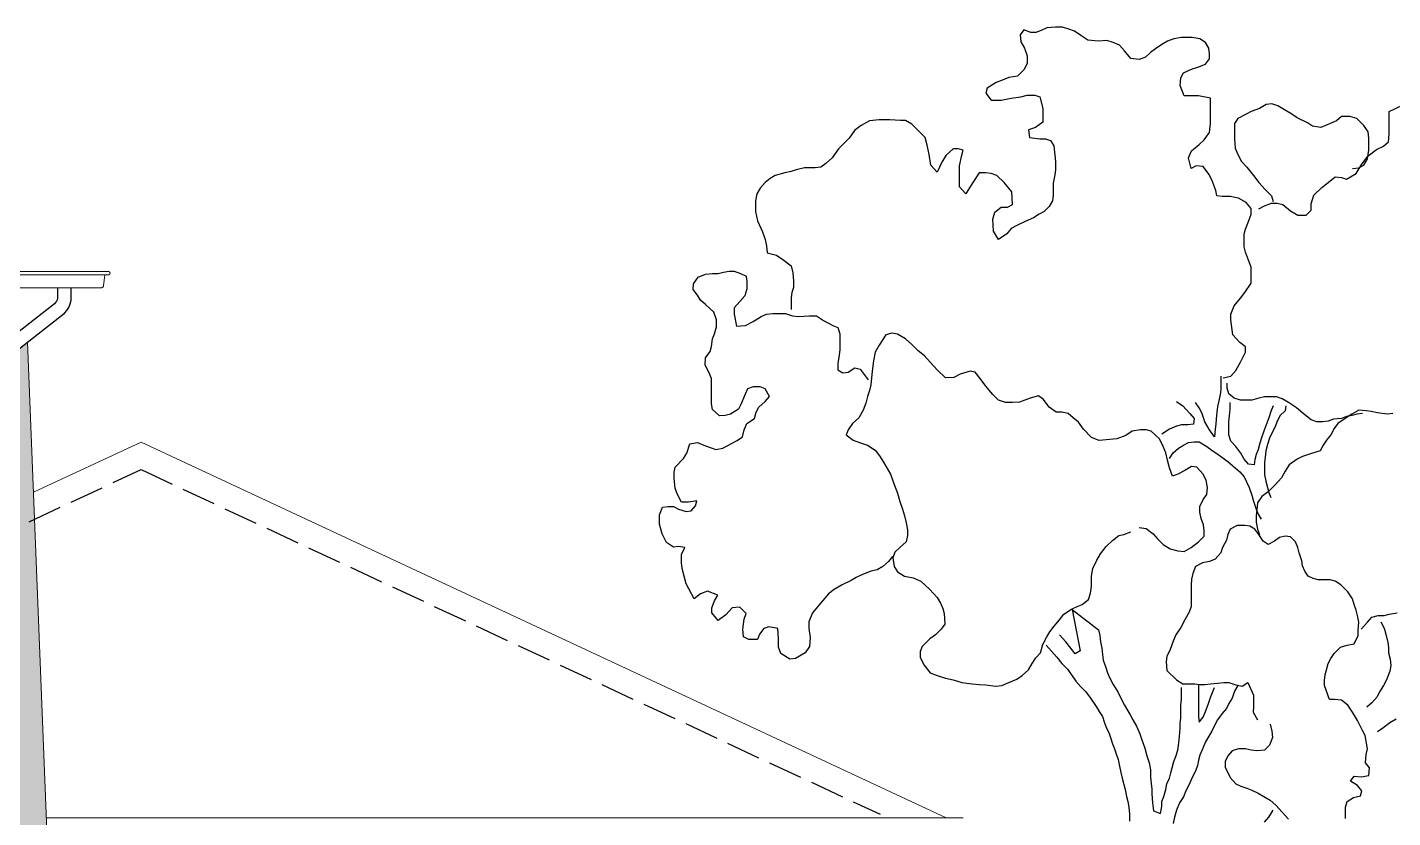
# Model space of a CAD drawing. Header units: millimetres. Extents: x 0 to 1200, y 0 to 841.
# Drawn here: x 191.1 to 270.9, y 699.7 to 745.9 of the extents above; entities that cross this region are included whole.
import ezdxf

# ---------------------------------------------------------------- set-up
doc = ezdxf.new("R2010")
doc.units = ezdxf.units.MM
doc.linetypes.add('PUNKT2_S9', pattern=[1, 0, -1])
doc.linetypes.add('VERDECKT2_S2', pattern=[2.7, 2, -0.7])
doc.layers.add('Standard', color=7, linetype='Continuous', lineweight=25)

msp = doc.modelspace()

# ---------------------------------------------------------------- hatches: boundary and pattern name
at = {"layer": 'Standard', "linetype": 'PUNKT2_S9', "lineweight": 25}
msp.add_hatch(color=251, dxfattribs=at).paths.add_polyline_path([(186.888, 722.473), (186.888, 672.723), (187.254, 672.737), (191.332, 672.303), (193.309, 672.303), (192.159, 701.78), (191.142, 727.474), (187.075, 724.302), (187.003, 724.219), (186.896, 723.961), (186.888, 722.573), (186.992, 722.573), (186.992, 722.473)])

# ---------------------------------------------------------------- linework, layer by layer
at = {"layer": 'Standard', "color": 7, "linetype": 'Continuous', "lineweight": -3}
for p, q in [((249.335, 745.702), (249.112, 745.407)), ((249.741, 745.556), (249.335, 745.702)), ((250.331, 745.666), (250.037, 745.556)), ((250.664, 745.812), (250.331, 745.666)), ((251.182, 745.851), (250.664, 745.812)), ((251.589, 745.851), (251.182, 745.851)), ((251.958, 745.738), (251.589, 745.851)), ((252.291, 745.628), (251.958, 745.738)), ((252.66, 745.369), (252.291, 745.628)), ((249.112, 745.407), (249.149, 745)), ((249.149, 745), (249.372, 744.631)), ((250.037, 745.556), (249.741, 745.556)), ((253.067, 745.11), (252.66, 745.369)), ((253.695, 745.036), (253.067, 745.11)), ((254.176, 745.074), (253.695, 745.036)), ((254.546, 744.964), (254.176, 745.074)), ((254.915, 744.816), (254.546, 744.964)), ((255.211, 744.483), (254.915, 744.816)), ((257.391, 744.852), (257.021, 744.593)), ((257.723, 745.036), (257.391, 744.852)), ((258.093, 745.185), (257.723, 745.036)), ((258.536, 745.259), (258.093, 745.185)), ((259.165, 745.259), (258.536, 745.259)), ((259.608, 745.185), (259.165, 745.259)), ((259.941, 744.964), (259.608, 745.185)), ((260.126, 744.631), (259.941, 744.964)), ((249.372, 744.631), (249.519, 744.188)), ((249.519, 744.188), (249.519, 743.742)), ((255.58, 744.039), (255.211, 744.483)), ((256.061, 743.965), (255.58, 744.039)), ((256.43, 744.114), (256.061, 743.965)), ((256.726, 744.372), (256.43, 744.114)), ((257.021, 744.593), (256.726, 744.372)), ((260.163, 744.298), (260.126, 744.631)), ((260.163, 744.003), (260.163, 744.298)), ((249.335, 743.373), (248.965, 743.004)), ((249.519, 743.742), (249.335, 743.373)), ((258.647, 743.189), (259.128, 743.412)), ((259.128, 743.412), (259.498, 743.522)), ((259.498, 743.522), (259.941, 743.706)), ((259.941, 743.706), (260.163, 744.003)), ((247.708, 742.635), (247.19, 742.302)), ((248.114, 742.782), (247.708, 742.635)), ((248.447, 742.93), (248.114, 742.782)), ((248.965, 743.004), (248.447, 742.93)), ((258.462, 742.451), (258.499, 742.892)), ((258.685, 741.859), (258.462, 742.451)), ((258.499, 742.892), (258.647, 743.189)), ((247.19, 742.302), (247.117, 742.005)), ((247.117, 742.005), (247.412, 741.6)), ((248.004, 741.6), (248.596, 741.711)), ((248.596, 741.711), (249.149, 741.785)), ((249.149, 741.785), (249.519, 741.895)), ((249.519, 741.895), (249.962, 741.895)), ((249.962, 741.895), (250.258, 741.785)), ((250.258, 741.785), (250.443, 741.119)), ((259.128, 741.859), (258.685, 741.859)), ((259.534, 741.859), (259.128, 741.859)), ((260.237, 741.711), (259.534, 741.859)), ((260.237, 741.342), (260.237, 741.711)), ((247.412, 741.6), (248.004, 741.6)), ((250.443, 741.119), (250.443, 740.601)), ((260.237, 740.898), (260.237, 741.342)), ((260.237, 740.232), (260.237, 740.898)), ((262.602, 740.934), (262.306, 740.786)), ((263.082, 741.119), (262.602, 740.934)), ((263.489, 741.342), (263.082, 741.119)), ((263.821, 741.378), (263.489, 741.342)), ((264.154, 741.267), (263.821, 741.378)), ((264.449, 741.083), (264.154, 741.267)), ((264.931, 740.824), (264.449, 741.083)), ((270.659, 740.934), (271.434, 741.303)), ((270.659, 740.527), (270.659, 740.934)), ((239.836, 740.122), (239.429, 739.825)), ((240.317, 740.381), (239.836, 740.122)), ((240.871, 740.455), (240.317, 740.381)), ((241.499, 740.455), (240.871, 740.455)), ((242.127, 740.417), (241.499, 740.455)), ((242.423, 740.417), (242.127, 740.417)), ((242.793, 740.196), (242.423, 740.417)), ((243.569, 739.42), (242.793, 740.196)), ((250.443, 740.307), (250, 740.01)), ((250.443, 740.601), (250.443, 740.307)), ((260.163, 739.715), (260.237, 740.232)), ((261.826, 740.527), (261.641, 740.232)), ((261.641, 740.232), (261.641, 739.863)), ((262.306, 740.786), (261.826, 740.527)), ((265.3, 740.565), (264.931, 740.824)), ((265.891, 740.271), (265.3, 740.565)), ((266.187, 740.084), (265.891, 740.271)), ((266.666, 740.01), (266.187, 740.084)), ((267.037, 740.158), (266.666, 740.01)), ((267.591, 740.381), (267.037, 740.158)), ((267.887, 740.64), (267.591, 740.381)), ((268.367, 740.64), (267.887, 740.64)), ((268.774, 740.527), (268.367, 740.64)), ((269.18, 740.122), (268.774, 740.527)), ((269.44, 739.753), (269.18, 740.122)), ((270.659, 740.196), (270.659, 740.527)), ((270.659, 739.605), (270.659, 740.196)), ((239.133, 739.382), (238.801, 739.049)), ((239.429, 739.825), (239.133, 739.382)), ((243.679, 738.977), (243.569, 739.42)), ((250, 740.01), (249.592, 739.863)), ((249.592, 739.863), (249.667, 739.42)), ((249.667, 739.42), (250.258, 739.346)), ((250.258, 739.346), (250.59, 739.346)), ((250.59, 739.346), (250.886, 739.233)), ((250.886, 739.233), (251.071, 738.939)), ((259.571, 739.013), (259.867, 739.272)), ((259.867, 739.272), (260.163, 739.715)), ((261.641, 739.863), (261.641, 739.346)), ((261.641, 739.346), (261.678, 738.792)), ((269.476, 739.382), (269.44, 739.753)), ((269.476, 739.087), (269.476, 739.382)), ((270.622, 739.161), (270.659, 739.605)), ((238.505, 738.754), (238.136, 738.237)), ((238.801, 739.049), (238.505, 738.754)), ((243.791, 738.421), (243.679, 738.977)), ((245.195, 738.754), (244.789, 738.385)), ((245.491, 738.754), (245.195, 738.754)), ((245.786, 738.68), (245.491, 738.754)), ((245.712, 738.385), (245.786, 738.68)), ((251.071, 738.939), (251.182, 738.016)), ((258.943, 738.237), (259.128, 738.644)), ((259.128, 738.644), (259.571, 739.013)), ((261.678, 738.792), (261.826, 738.421)), ((269.402, 738.162), (269.476, 738.68)), ((269.44, 738.347), (269.919, 738.718)), ((269.476, 738.68), (269.476, 739.087)), ((269.919, 738.718), (270.326, 738.903)), ((270.326, 738.903), (270.622, 739.161)), ((236.51, 737.645), (236.029, 737.535)), ((236.843, 737.645), (236.51, 737.645)), ((237.139, 737.645), (236.843, 737.645)), ((237.472, 737.683), (237.139, 737.645)), ((237.766, 737.904), (237.472, 737.683)), ((238.136, 738.237), (237.766, 737.904)), ((243.901, 737.793), (243.791, 738.421)), ((244.271, 737.386), (243.901, 737.793)), ((244.418, 737.719), (244.271, 737.386)), ((244.567, 738.016), (244.418, 737.719)), ((244.789, 738.385), (244.567, 738.016)), ((245.565, 737.755), (245.712, 738.385)), ((245.565, 736.979), (245.565, 737.755)), ((251.182, 738.016), (251.182, 737.535)), ((259.091, 737.609), (258.943, 738.237)), ((259.387, 737.755), (259.091, 737.609)), ((259.794, 737.719), (259.387, 737.755)), ((260.126, 737.276), (259.794, 737.719)), ((261.826, 738.421), (262.047, 738.016)), ((262.047, 738.016), (262.343, 737.683)), ((262.343, 737.683), (262.75, 737.202)), ((268.515, 737.609), (268.884, 737.645)), ((268.736, 737.314), (269.069, 737.868)), ((268.884, 737.645), (269.18, 737.793)), ((269.069, 737.868), (269.44, 738.347)), ((269.18, 737.793), (269.402, 738.162)), ((234.514, 737.017), (234.218, 736.794)), ((234.81, 737.202), (234.514, 737.017)), ((235.364, 737.35), (234.81, 737.202)), ((235.733, 737.424), (235.364, 737.35)), ((236.029, 737.535), (235.733, 737.424)), ((245.565, 736.538), (245.565, 736.979)), ((246.71, 737.35), (246.341, 736.794)), ((247.08, 737.35), (246.71, 737.35)), ((247.412, 737.314), (247.08, 737.35)), ((247.745, 737.202), (247.412, 737.314)), ((248.188, 736.794), (247.745, 737.202)), ((251.145, 737.24), (251.033, 736.758)), ((251.182, 737.535), (251.145, 737.24)), ((260.31, 736.943), (260.126, 737.276)), ((260.533, 736.315), (260.31, 736.943)), ((262.75, 737.202), (263.045, 736.794)), ((267.111, 736.794), (267.517, 737.127)), ((267.517, 737.127), (267.887, 737.091)), ((267.887, 737.091), (268.182, 736.979)), ((268.182, 736.979), (268.736, 737.314)), ((233.739, 736.131), (233.665, 735.723)), ((233.922, 736.464), (233.739, 736.131)), ((234.218, 736.794), (233.922, 736.464)), ((245.934, 736.131), (245.565, 736.538)), ((246.118, 736.425), (245.934, 736.131)), ((246.341, 736.794), (246.118, 736.425)), ((248.633, 736.241), (248.188, 736.794)), ((248.669, 735.501), (248.633, 736.241)), ((251.033, 736.056), (250.997, 735.723)), ((251.033, 736.758), (251.033, 736.351)), ((251.033, 736.351), (251.033, 736.056)), ((260.606, 736.02), (260.533, 736.315)), ((263.045, 736.794), (263.415, 736.389)), ((263.415, 736.389), (263.784, 736.02)), ((266.113, 735.539), (266.26, 736.056)), ((266.26, 736.056), (266.741, 736.5)), ((266.741, 736.5), (267.111, 736.794)), ((233.665, 735.723), (233.665, 735.096)), ((247.634, 735.06), (248.004, 735.354)), ((248.004, 735.354), (248.373, 735.354)), ((248.373, 735.354), (248.669, 735.501)), ((250.813, 735.39), (250.517, 735.096)), ((250.997, 735.723), (250.813, 735.39)), ((260.939, 735.982), (260.606, 736.02)), ((261.382, 735.982), (260.939, 735.982)), ((261.863, 735.872), (261.382, 735.982)), ((262.306, 735.613), (261.863, 735.872)), ((262.602, 735.28), (262.306, 735.613)), ((262.602, 734.947), (262.602, 735.28)), ((263.045, 735.244), (263.378, 735.429)), ((263.378, 735.429), (263.784, 735.575)), ((263.784, 736.02), (263.896, 735.687)), ((263.784, 735.575), (264.117, 735.575)), ((264.117, 735.575), (264.449, 735.501)), ((264.449, 735.501), (264.893, 735.134)), ((266.113, 735.17), (266.113, 735.539)), ((233.665, 735.096), (233.775, 734.542)), ((233.775, 734.542), (234.071, 733.912)), ((247.523, 734.652), (247.634, 735.06)), ((247.561, 733.95), (247.523, 734.652)), ((249.408, 734.504), (248.927, 734.283)), ((249.888, 734.724), (249.408, 734.504)), ((250.221, 734.947), (249.888, 734.724)), ((250.517, 735.096), (250.221, 734.947)), ((262.269, 734.061), (262.454, 734.504)), ((262.454, 734.504), (262.602, 734.947)), ((264.893, 735.134), (265.337, 734.873)), ((265.337, 734.873), (265.817, 734.873)), ((265.817, 734.873), (266.113, 735.17)), ((234.071, 733.912), (234.218, 733.469)), ((247.856, 733.469), (247.561, 733.95)), ((248.337, 733.802), (247.856, 733.469)), ((248.596, 734.097), (248.337, 733.802)), ((248.927, 734.283), (248.596, 734.097)), ((262.195, 733.766), (262.269, 734.061)), ((262.195, 733.469), (262.195, 733.766)), ((234.218, 733.469), (234.292, 733.1)), ((234.292, 733.1), (234.329, 732.693)), ((262.195, 733.026), (262.195, 733.469)), ((262.269, 732.731), (262.195, 733.026)), ((234.329, 732.693), (234.884, 732.544)), ((234.884, 732.544), (235.253, 732.288)), ((235.253, 732.288), (235.733, 731.916)), ((262.454, 732.249), (262.269, 732.731)), ((262.602, 731.842), (262.454, 732.249)), ((230.301, 731.253), (230.745, 731.437)), ((230.745, 731.437), (231.151, 731.473)), ((231.151, 731.473), (231.484, 731.473)), ((231.484, 731.473), (231.779, 731.547)), ((231.779, 731.547), (232.112, 731.622)), ((232.112, 731.622), (232.408, 731.622)), ((232.408, 731.622), (232.777, 731.473)), ((232.777, 731.473), (233.11, 731.327)), ((233.11, 731.327), (233.147, 730.992)), ((235.733, 731.916), (235.845, 731.511)), ((235.845, 731.511), (235.882, 731.03)), ((262.602, 731.363), (262.602, 731.842)), ((262.602, 730.92), (262.602, 731.363)), ((192.896, 730.643), (192.896, 730.149)), ((193.696, 730.117), (193.696, 730.643)), ((230.006, 730.551), (230.043, 730.881)), ((230.264, 730.218), (230.006, 730.551)), ((230.043, 730.881), (230.301, 731.253)), ((233.147, 730.587), (233.036, 730.179)), ((233.147, 730.992), (233.147, 730.587)), ((235.882, 730.661), (235.771, 730.364)), ((235.882, 731.03), (235.882, 730.661)), ((262.232, 730.364), (262.602, 730.92)), ((192.71, 729.697), (186.487, 724.846)), ((192.781, 729.781), (192.71, 729.697)), ((192.83, 729.861), (192.781, 729.781)), ((192.866, 729.948), (192.83, 729.861)), ((192.888, 730.039), (192.866, 729.948)), ((192.896, 730.149), (192.888, 730.039)), ((193.545, 729.497), (193.629, 729.7)), ((193.629, 729.7), (193.68, 729.914)), ((193.68, 729.914), (193.696, 730.117)), ((230.449, 729.923), (230.264, 730.218)), ((230.745, 729.662), (230.449, 729.923)), ((231.226, 729.219), (230.745, 729.662)), ((232.74, 729.849), (232.408, 729.477)), ((233.036, 730.179), (232.74, 729.849)), ((235.771, 730.364), (235.733, 730.069)), ((235.733, 730.069), (235.733, 729.7)), ((235.733, 729.7), (235.733, 729.367)), ((261.604, 729.588), (261.974, 730.033)), ((261.974, 730.033), (262.232, 730.364)), ((187.075, 724.302), (193.298, 729.154)), ((193.298, 729.154), (193.43, 729.309)), ((193.43, 729.309), (193.545, 729.497)), ((231.373, 728.775), (231.226, 729.219)), ((232.408, 729.477), (232.408, 729.108)), ((232.408, 729.108), (232.555, 728.406)), ((233.516, 728.665), (233.996, 728.96)), ((233.996, 728.96), (234.292, 729.108)), ((234.292, 729.108), (234.661, 729.147)), ((234.661, 729.147), (235.106, 729.147)), ((235.106, 729.147), (235.402, 729.147)), ((235.402, 729.147), (235.808, 728.998)), ((235.808, 728.998), (236.141, 728.96)), ((236.141, 728.96), (236.806, 728.998)), ((236.806, 728.998), (237.212, 728.998)), ((237.212, 728.998), (237.619, 728.739)), ((261.419, 729.108), (261.604, 729.588)), ((261.419, 728.775), (261.419, 729.108)), ((231.262, 727.963), (231.373, 728.37)), ((231.373, 728.37), (231.373, 728.775)), ((232.555, 728.406), (233.073, 728.445)), ((233.073, 728.445), (233.516, 728.665)), ((237.619, 728.739), (238.174, 728.445)), ((238.174, 728.445), (238.468, 728.332)), ((238.468, 728.332), (238.58, 727.963)), ((261.53, 727.889), (261.419, 728.775)), ((231.077, 727.223), (231.151, 727.668)), ((231.151, 727.668), (231.262, 727.963)), ((238.58, 727.963), (238.58, 727.407)), ((238.58, 727.407), (238.58, 727.038)), ((240.871, 727.297), (240.649, 726.892)), ((241.277, 727.889), (240.871, 727.297)), ((241.61, 727.999), (241.277, 727.889)), ((241.943, 727.925), (241.61, 727.999)), ((242.423, 727.668), (241.943, 727.925)), ((242.793, 727.333), (242.423, 727.668)), ((243.162, 726.966), (242.793, 727.333)), ((261.937, 727.446), (261.53, 727.889)), ((262.269, 727.187), (261.937, 727.446)), ((230.708, 726.116), (230.745, 726.557)), ((230.745, 726.557), (231.003, 726.928)), ((231.003, 726.928), (231.077, 727.223)), ((238.543, 726.705), (238.468, 726.226)), ((238.58, 727.038), (238.543, 726.705)), ((240.649, 726.892), (240.538, 726.375)), ((243.532, 726.669), (243.162, 726.966)), ((243.865, 726.3), (243.532, 726.669)), ((262.011, 726.336), (262.269, 726.892)), ((262.269, 726.892), (262.269, 727.187)), ((230.93, 725.709), (230.708, 726.116)), ((231.077, 725.34), (230.93, 725.709)), ((238.468, 726.226), (238.468, 725.855)), ((238.468, 725.855), (238.764, 725.67)), ((238.764, 725.67), (239.06, 725.709)), ((239.06, 725.709), (239.466, 725.967)), ((239.466, 725.967), (239.762, 725.893)), ((239.762, 725.893), (240.242, 725.265)), ((240.464, 725.745), (240.428, 725.376)), ((240.501, 726.078), (240.464, 725.745)), ((240.538, 726.375), (240.501, 726.078)), ((244.271, 725.855), (243.865, 726.3)), ((244.751, 725.376), (244.271, 725.855)), ((246.193, 725.781), (245.602, 725.598)), ((246.488, 725.709), (246.193, 725.781)), ((246.784, 725.34), (246.488, 725.709)), ((261.419, 725.486), (261.715, 725.819)), ((261.715, 725.819), (262.011, 726.336)), ((231.077, 725.043), (231.077, 725.34)), ((231.077, 724.638), (231.077, 725.043)), ((240.391, 724.968), (240.317, 724.638)), ((240.428, 725.376), (240.391, 724.968)), ((245.232, 725.414), (244.751, 725.376)), ((245.602, 725.598), (245.232, 725.414)), ((247.117, 724.894), (246.784, 725.34)), ((247.523, 724.415), (247.117, 724.894)), ((260.828, 725.486), (260.828, 725.153)), ((260.828, 725.153), (260.828, 724.712)), ((260.976, 725.376), (261.419, 725.486)), ((261.198, 724.784), (261.198, 725.079)), ((231.077, 724.266), (231.077, 724.638)), ((231.077, 723.861), (231.077, 724.266)), ((233, 724.302), (232.814, 723.861)), ((233.183, 724.748), (233, 724.302)), ((233.516, 724.858), (233.183, 724.748)), ((233.922, 724.858), (233.516, 724.858)), ((234.218, 724.748), (233.922, 724.858)), ((234.478, 724.302), (234.218, 724.748)), ((234.218, 724.008), (234.478, 724.302)), ((240.205, 724.302), (240.095, 723.897)), ((240.317, 724.638), (240.205, 724.302)), ((247.856, 724.082), (247.523, 724.415)), ((248.263, 723.936), (247.856, 724.082)), ((249.704, 724.192), (249.076, 723.972)), ((250.184, 724.341), (249.704, 724.192)), ((250.48, 724.12), (250.184, 724.341)), ((250.813, 723.675), (250.48, 724.12)), ((260.791, 724.415), (260.716, 724.046)), ((260.828, 724.712), (260.791, 724.415)), ((261.308, 724.451), (261.198, 724.784)), ((261.604, 724.192), (261.308, 724.451)), ((261.974, 724.082), (261.604, 724.192)), ((262.343, 724.082), (261.974, 724.082)), ((262.639, 724.082), (262.343, 724.082)), ((263.045, 724.192), (262.639, 724.082)), ((263.378, 724.266), (263.045, 724.192)), ((263.747, 724.266), (263.378, 724.266)), ((264.08, 724.266), (263.747, 724.266)), ((264.412, 724.156), (264.08, 724.266)), ((264.782, 723.936), (264.412, 724.156)), ((231.151, 723.528), (231.077, 723.861)), ((231.557, 723.159), (231.151, 723.528)), ((232.667, 723.564), (232.186, 723.27)), ((232.814, 723.861), (232.667, 723.564)), ((233.59, 723.011), (233.702, 723.38)), ((233.702, 723.38), (233.849, 723.675)), ((233.849, 723.675), (234.218, 724.008)), ((239.947, 723.49), (239.689, 723.047)), ((240.095, 723.897), (239.947, 723.49)), ((248.669, 723.936), (248.263, 723.936)), ((249.076, 723.972), (248.669, 723.936)), ((251.219, 723.38), (250.813, 723.675)), ((251.552, 723.38), (251.219, 723.38)), ((251.921, 723.306), (251.552, 723.38)), ((252.217, 723.047), (251.921, 723.306)), ((258.241, 724.008), (258.61, 723.749)), ((258.61, 723.749), (259.018, 723.306)), ((259.018, 723.306), (259.275, 723.011)), ((259.571, 723.639), (259.349, 723.936)), ((259.72, 723.344), (259.571, 723.639)), ((259.904, 722.824), (259.72, 723.344)), ((260.606, 723.38), (260.569, 722.973)), ((260.643, 723.713), (260.606, 723.38)), ((260.716, 724.046), (260.643, 723.713)), ((261.345, 723.159), (261.382, 723.564)), ((261.382, 723.564), (261.382, 723.936)), ((263.747, 723.416), (263.637, 723.047)), ((263.896, 723.749), (263.747, 723.416)), ((264.598, 723.454), (264.302, 723.195)), ((264.635, 723.749), (264.598, 723.454)), ((265.262, 723.639), (264.782, 723.936)), ((265.744, 723.234), (265.262, 723.639)), ((268.884, 723.49), (268.478, 723.27)), ((269.107, 723.306), (268.774, 723.27)), ((269.328, 723.454), (268.884, 723.49)), ((269.623, 723.416), (269.328, 723.454)), ((269.993, 723.344), (269.623, 723.416)), ((270.548, 723.27), (269.993, 723.344)), ((270.881, 723.306), (270.548, 723.27)), ((231.89, 723.195), (231.557, 723.159)), ((232.186, 723.27), (231.89, 723.195)), ((233, 722.345), (233.147, 722.714)), ((233.147, 722.714), (233.59, 723.011)), ((239.319, 722.714), (239.06, 722.345)), ((239.689, 723.047), (239.319, 722.714)), ((252.512, 722.788), (252.217, 723.047)), ((252.808, 722.383), (252.512, 722.788)), ((258.241, 722.568), (257.834, 722.383)), ((258.536, 722.642), (258.241, 722.568)), ((258.906, 722.642), (258.536, 722.642)), ((259.238, 722.678), (258.906, 722.642)), ((259.275, 723.011), (259.238, 722.678)), ((260.163, 722.345), (259.904, 722.824)), ((260.533, 722.678), (260.496, 722.383)), ((260.569, 722.973), (260.533, 722.678)), ((261.308, 722.824), (261.345, 723.159)), ((261.308, 722.419), (261.308, 722.824)), ((263.489, 722.642), (263.341, 722.271)), ((263.637, 723.047), (263.489, 722.642)), ((264.006, 722.529), (263.858, 722.235)), ((264.117, 722.862), (264.006, 722.529)), ((264.302, 723.195), (264.117, 722.862)), ((266.113, 722.937), (265.744, 723.234)), ((266.446, 722.824), (266.113, 722.937)), ((266.778, 722.824), (266.446, 722.824)), ((267.111, 722.862), (266.778, 722.824)), ((267.406, 722.973), (267.111, 722.862)), ((267.887, 723.011), (267.406, 722.973)), ((267.665, 722.714), (267.443, 722.419)), ((268.034, 722.973), (267.665, 722.714)), ((268.182, 723.121), (267.887, 723.011)), ((268.478, 723.27), (268.034, 722.973)), ((268.478, 723.195), (268.182, 723.121)), ((268.774, 723.27), (268.478, 723.195)), ((232.297, 721.569), (232.592, 721.717)), ((232.592, 721.717), (232.888, 721.938)), ((232.888, 721.938), (233, 722.345)), ((239.06, 722.345), (238.95, 722.05)), ((238.95, 722.05), (239.356, 721.755)), ((239.356, 721.755), (239.725, 721.607)), ((253.288, 721.902), (252.808, 722.383)), ((253.732, 721.717), (253.288, 721.902)), ((254.766, 721.827), (253.732, 721.717)), ((255.285, 722.012), (254.766, 721.827)), ((255.654, 722.271), (255.285, 722.012)), ((256.134, 722.345), (255.654, 722.271)), ((256.467, 722.345), (256.134, 722.345)), ((256.763, 722.271), (256.467, 722.345)), ((257.243, 721.827), (256.763, 722.271)), ((257.465, 721.384), (257.243, 721.827)), ((257.834, 722.383), (257.391, 722.086)), ((260.459, 721.938), (260.163, 722.345)), ((260.496, 722.383), (260.459, 721.938)), ((261.308, 722.05), (261.308, 722.419)), ((261.419, 721.681), (261.308, 722.05)), ((263.23, 721.938), (263.119, 721.569)), ((263.341, 722.271), (263.23, 721.938)), ((263.673, 721.866), (263.563, 721.494)), ((263.858, 722.235), (263.673, 721.866)), ((266.999, 721.755), (266.815, 721.458)), ((267.258, 722.05), (266.999, 721.755)), ((267.443, 722.419), (267.258, 722.05)), ((229.451, 720.682), (229.636, 720.979)), ((229.636, 720.979), (229.82, 721.533)), ((229.82, 721.533), (230.264, 721.607)), ((230.264, 721.607), (230.634, 721.458)), ((230.634, 721.458), (231.003, 721.31)), ((231.003, 721.31), (231.336, 721.2)), ((231.336, 721.2), (231.742, 721.274)), ((231.742, 721.274), (232.297, 721.569)), ((239.725, 721.607), (240.205, 721.458)), ((240.205, 721.458), (240.649, 721.164)), ((240.649, 721.164), (240.907, 720.831)), ((257.612, 721.015), (257.465, 721.384)), ((257.723, 720.572), (257.612, 721.015)), ((257.834, 720.682), (258.056, 721.015)), ((258.056, 721.015), (258.352, 721.274)), ((258.352, 721.274), (258.647, 721.458)), ((258.647, 721.458), (258.943, 721.607)), ((258.943, 721.607), (259.275, 721.643)), ((259.275, 721.643), (259.571, 721.643)), ((259.571, 721.643), (260.014, 721.384)), ((260.014, 721.384), (260.31, 721.164)), ((260.31, 721.164), (260.68, 720.905)), ((260.68, 720.905), (261.235, 720.498)), ((261.715, 721.384), (261.419, 721.681)), ((262.011, 720.979), (261.715, 721.384)), ((262.195, 720.644), (262.011, 720.979)), ((262.898, 720.905), (262.823, 720.608)), ((263.008, 721.2), (262.898, 720.905)), ((263.119, 721.569), (263.008, 721.2)), ((263.452, 721.125), (263.415, 720.756)), ((263.563, 721.494), (263.452, 721.125)), ((266.076, 720.941), (265.595, 720.792)), ((266.63, 721.125), (266.076, 720.941)), ((266.815, 721.458), (266.63, 721.125)), ((228.897, 719.868), (228.971, 720.165)), ((228.971, 720.165), (229.451, 720.682)), ((240.907, 720.831), (241.13, 720.459)), ((241.13, 720.459), (241.536, 719.757)), ((257.834, 720.129), (257.723, 720.572)), ((258.019, 719.647), (257.834, 720.129)), ((259.128, 720.203), (258.722, 719.98)), ((259.424, 720.165), (259.128, 720.203)), ((259.794, 719.757), (259.424, 720.165)), ((261.235, 720.498), (261.53, 720.239)), ((261.53, 720.239), (261.937, 719.906)), ((262.454, 720.349), (262.195, 720.644)), ((262.786, 720.313), (262.454, 720.349)), ((262.823, 720.608), (262.786, 720.313)), ((263.415, 720.756), (263.378, 720.459)), ((263.378, 720.459), (263.378, 720.165)), ((263.378, 720.165), (263.378, 719.721)), ((264.819, 720.313), (264.598, 719.942)), ((265.3, 720.644), (264.819, 720.313)), ((265.595, 720.792), (265.3, 720.644)), ((228.897, 719.501), (228.897, 719.868)), ((228.971, 718.945), (228.897, 719.501)), ((241.536, 719.757), (241.758, 719.166)), ((258.314, 719.757), (258.019, 719.647)), ((258.722, 719.98), (258.314, 719.757)), ((259.977, 719.388), (259.794, 719.757)), ((260.051, 718.981), (259.977, 719.388)), ((261.937, 719.906), (262.195, 719.611)), ((262.195, 719.611), (262.49, 718.981)), ((263.378, 719.721), (263.452, 719.352)), ((263.452, 719.352), (263.563, 718.981)), ((264.376, 719.537), (264.006, 719.13)), ((264.598, 719.942), (264.376, 719.537)), ((229.081, 718.612), (228.971, 718.945)), ((229.34, 718.133), (229.081, 718.612)), ((241.758, 719.166), (241.943, 718.65)), ((241.943, 718.65), (242.091, 718.169)), ((259.794, 718.279), (260.014, 718.576)), ((260.014, 718.576), (260.051, 718.981)), ((262.49, 718.981), (262.639, 718.538)), ((262.639, 718.538), (262.713, 718.243)), ((263.6, 718.725), (263.23, 718.464)), ((263.563, 718.981), (263.637, 718.686)), ((264.006, 719.13), (263.6, 718.725)), ((263.637, 718.686), (263.747, 718.389)), ((228.046, 717.393), (228.232, 717.836)), ((228.232, 717.836), (228.564, 717.874)), ((228.564, 717.874), (228.86, 717.874)), ((228.86, 717.874), (229.156, 717.726)), ((229.156, 717.726), (229.599, 717.577)), ((229.747, 718.133), (229.34, 718.133)), ((230.227, 718.205), (229.747, 718.133)), ((229.895, 717.613), (230.153, 717.91)), ((230.153, 717.91), (230.227, 718.205)), ((242.091, 718.169), (242.238, 717.726)), ((242.238, 717.726), (242.35, 717.318)), ((259.608, 717.874), (259.794, 718.279)), ((259.608, 717.541), (259.608, 717.874)), ((262.713, 718.243), (262.898, 717.726)), ((262.898, 717.726), (263.008, 717.431)), ((262.971, 718.095), (262.934, 717.687)), ((263.23, 718.464), (262.971, 718.095)), ((228.046, 716.839), (228.046, 717.393)), ((229.599, 717.577), (229.895, 717.613)), ((242.35, 717.318), (242.46, 716.911)), ((242.46, 716.911), (242.534, 716.506)), ((259.682, 717.172), (259.608, 717.541)), ((259.83, 716.801), (259.682, 717.172)), ((262.934, 717.687), (262.898, 717.318)), ((262.898, 717.318), (262.898, 716.949)), ((262.898, 716.949), (262.971, 716.544)), ((263.008, 717.431), (263.194, 717.134)), ((228.195, 716.283), (228.046, 716.839)), ((228.454, 715.768), (228.195, 716.283)), ((242.534, 716.173), (242.46, 715.804)), ((242.534, 716.506), (242.534, 716.173)), ((254.509, 715.878), (254.878, 716.173)), ((254.878, 716.173), (255.173, 716.247)), ((255.173, 716.247), (255.58, 716.396)), ((256.061, 716.655), (256.467, 716.58)), ((256.467, 716.58), (256.873, 716.283)), ((256.873, 716.283), (257.132, 715.989)), ((259.534, 715.804), (259.867, 716.135)), ((259.867, 716.47), (259.83, 716.801)), ((259.867, 716.135), (259.867, 716.47)), ((261.235, 716.247), (261.161, 715.914)), ((261.382, 716.544), (261.235, 716.247)), ((261.788, 716.765), (261.382, 716.544)), ((262.232, 716.765), (261.788, 716.765)), ((262.528, 716.727), (262.232, 716.765)), ((262.823, 716.544), (262.528, 716.727)), ((263.045, 716.247), (262.823, 716.544)), ((262.971, 716.544), (263.082, 716.247)), ((263.304, 715.84), (263.045, 716.247)), ((264.598, 716.135), (264.265, 716.063)), ((264.893, 716.099), (264.598, 716.135)), ((228.86, 715.507), (228.454, 715.768)), ((229.156, 715.545), (228.86, 715.507)), ((229.525, 715.471), (229.156, 715.545)), ((229.34, 715.066), (229.525, 715.471)), ((242.091, 715.471), (241.795, 715.212)), ((242.46, 715.804), (242.091, 715.471)), ((253.807, 715.102), (254.138, 715.545)), ((254.138, 715.545), (254.509, 715.878)), ((257.132, 715.989), (257.465, 715.656)), ((257.465, 715.656), (257.871, 715.397)), ((257.871, 715.397), (258.314, 715.287)), ((258.685, 715.248), (259.091, 715.471)), ((259.091, 715.471), (259.534, 715.804)), ((260.939, 715.471), (260.828, 715.176)), ((261.161, 715.914), (260.939, 715.471)), ((263.6, 715.656), (263.304, 715.84)), ((263.969, 715.84), (263.6, 715.656)), ((264.265, 716.063), (263.969, 715.84)), ((265.188, 715.804), (264.893, 716.099)), ((265.337, 715.471), (265.188, 715.804)), ((265.411, 715.176), (265.337, 715.471)), ((229.34, 714.585), (229.34, 715.066)), ((229.377, 714.252), (229.34, 714.585)), ((241.425, 714.657), (241.093, 714.362)), ((241.648, 714.954), (241.425, 714.657)), ((241.795, 715.212), (241.684, 714.879)), ((241.684, 714.879), (241.758, 714.362)), ((253.362, 714.252), (253.584, 714.731)), ((253.584, 714.731), (253.807, 715.102)), ((258.314, 715.287), (258.685, 715.248)), ((259.757, 714.585), (259.349, 714.362)), ((260.163, 714.657), (259.757, 714.585)), ((260.496, 714.805), (260.163, 714.657)), ((260.828, 715.176), (260.496, 714.805)), ((265.558, 714.695), (265.411, 715.176)), ((265.595, 714.4), (265.558, 714.695)), ((229.599, 713.365), (229.377, 714.252)), ((239.54, 713.734), (239.245, 713.55)), ((239.872, 713.88), (239.54, 713.734)), ((240.391, 714.103), (239.872, 713.88)), ((240.76, 714.177), (240.391, 714.103)), ((241.093, 714.362), (240.76, 714.177)), ((241.758, 714.362), (241.943, 714.067)), ((241.943, 714.067), (242.35, 713.808)), ((242.35, 713.808), (242.866, 713.698)), ((253.288, 713.808), (253.362, 714.252)), ((253.288, 713.514), (253.288, 713.808)), ((259.202, 713.955), (259.128, 713.624)), ((259.349, 714.362), (259.202, 713.955)), ((265.744, 714.103), (265.595, 714.4)), ((265.927, 713.808), (265.744, 714.103)), ((266.223, 713.66), (265.927, 713.808)), ((230.079, 712.476), (229.599, 713.365)), ((230.855, 712.922), (230.449, 712.773)), ((231.447, 712.699), (230.855, 712.922)), ((238.247, 713.032), (237.915, 712.773)), ((238.727, 713.291), (238.247, 713.032)), ((239.245, 713.55), (238.727, 713.291)), ((242.866, 713.698), (243.31, 713.514)), ((243.31, 713.514), (243.828, 713.032)), ((243.828, 713.032), (244.271, 712.551)), ((253.215, 712.812), (253.288, 713.217)), ((253.288, 713.217), (253.288, 713.514)), ((259.128, 713.624), (259.091, 713.291)), ((259.091, 713.291), (259.091, 712.922)), ((259.091, 712.922), (259.091, 712.476)), ((266.519, 713.586), (266.223, 713.66)), ((266.815, 713.586), (266.519, 713.586)), ((267.222, 713.586), (266.815, 713.586)), ((267.517, 713.514), (267.222, 713.586)), ((267.85, 713.291), (267.517, 713.514)), ((268.256, 712.884), (267.85, 713.291)), ((230.449, 712.773), (230.079, 712.476)), ((231.114, 711.961), (231.262, 712.366)), ((231.262, 712.366), (231.447, 712.699)), ((237.472, 712.256), (236.99, 711.664)), ((237.915, 712.773), (237.472, 712.256)), ((244.271, 712.551), (244.456, 712.22)), ((244.456, 712.22), (244.604, 711.923)), ((252.439, 712.035), (252.734, 712.146)), ((252.734, 712.146), (253.105, 712.44)), ((253.105, 712.44), (253.215, 712.812)), ((259.091, 712.476), (259.091, 712.035)), ((268.515, 712.476), (268.256, 712.884)), ((268.626, 712.146), (268.515, 712.476)), ((268.736, 711.813), (268.626, 712.146)), ((231.114, 711.664), (231.114, 711.961)), ((231.484, 711.221), (231.114, 711.664)), ((231.928, 711.554), (231.484, 711.221)), ((232.297, 711.961), (231.928, 711.554)), ((232.74, 711.997), (232.297, 711.961)), ((233.11, 711.628), (232.74, 711.997)), ((233, 711.295), (233.11, 711.628)), ((236.99, 711.664), (236.768, 711.147)), ((244.604, 711.923), (244.677, 711.628)), ((244.677, 711.628), (244.714, 710.998)), ((251.404, 711.259), (251.662, 711.59)), ((251.662, 711.59), (252.106, 711.887)), ((252.106, 711.887), (252.439, 712.035)), ((252.143, 711.849), (252.623, 709.446)), ((252.143, 711.849), (253.695, 710.667)), ((258.98, 711.7), (258.759, 711.295)), ((259.091, 712.035), (258.98, 711.7)), ((268.811, 711.516), (268.736, 711.813)), ((268.884, 711.111), (268.811, 711.516)), ((269.402, 711.111), (269.66, 711.405)), ((269.66, 711.405), (270.03, 711.516)), ((270.03, 711.516), (270.363, 711.516)), ((270.363, 711.516), (270.659, 711.59)), ((270.659, 711.59), (271.138, 711.664)), ((232.925, 710.703), (233, 711.295)), ((232.963, 710.26), (232.925, 710.703)), ((234.145, 710.742), (233.886, 710.409)), ((234.441, 710.852), (234.145, 710.742)), ((234.957, 710.742), (234.441, 710.852)), ((234.994, 710.15), (234.957, 710.742)), ((236.768, 711.147), (236.768, 710.742)), ((236.768, 710.742), (236.843, 710.222)), ((244.493, 710.703), (244.161, 710.37)), ((244.714, 710.998), (244.493, 710.703)), ((250.664, 710.26), (250.85, 710.557)), ((250.85, 710.557), (251.108, 710.888)), ((251.108, 710.888), (251.404, 711.259)), ((253.695, 710.667), (253.769, 710.334)), ((258.499, 710.814), (258.204, 710.37)), ((258.759, 711.295), (258.499, 710.814)), ((268.848, 710.629), (268.884, 711.111)), ((268.848, 710.334), (268.848, 710.629)), ((269.032, 710.703), (269.402, 711.111)), ((270.179, 711.147), (270.363, 710.778)), ((270.363, 710.778), (270.473, 710.409)), ((233.257, 710.112), (232.963, 710.26)), ((233.775, 710.112), (233.257, 710.112)), ((233.886, 710.409), (233.775, 710.112)), ((234.994, 709.668), (234.994, 710.15)), ((236.843, 710.222), (236.806, 709.707)), ((243.828, 710.15), (243.385, 709.707)), ((244.161, 710.37), (243.828, 710.15)), ((250.294, 709.335), (250.443, 709.817)), ((250.443, 709.817), (250.664, 710.26)), ((250.627, 709.781), (251.256, 709.079)), ((251.773, 709.965), (251.404, 710.37)), ((252.068, 709.594), (251.773, 709.965)), ((253.769, 710.334), (253.807, 709.965)), ((253.807, 709.965), (253.88, 709.594)), ((258.056, 710.001), (257.871, 709.52)), ((258.204, 710.37), (258.056, 710.001)), ((267.813, 709.668), (268.219, 709.781)), ((268.219, 709.781), (268.626, 709.855)), ((268.626, 709.855), (268.848, 710.334)), ((270.473, 710.409), (270.585, 709.927)), ((270.585, 709.927), (270.622, 709.632)), ((235.143, 709.299), (234.994, 709.668)), ((235.66, 708.966), (235.143, 709.299)), ((235.993, 709.005), (235.66, 708.966)), ((236.547, 709.335), (235.993, 709.005)), ((236.806, 709.707), (236.547, 709.335)), ((243.385, 709.707), (243.273, 709.41)), ((243.273, 709.41), (243.273, 709.079)), ((243.273, 709.079), (243.495, 708.633)), ((249.815, 708.708), (250.037, 709.041)), ((250.037, 709.041), (250.294, 709.335)), ((251.256, 709.079), (251.552, 708.708)), ((252.328, 709.263), (252.068, 709.594)), ((252.623, 709.446), (252.328, 709.263)), ((253.88, 709.594), (253.917, 709.225)), ((253.917, 709.225), (253.954, 708.892)), ((257.687, 709.115), (257.65, 708.818)), ((257.871, 709.52), (257.687, 709.115)), ((267.111, 708.708), (267.258, 709.005)), ((267.258, 709.005), (267.443, 709.299)), ((267.443, 709.299), (267.813, 709.668)), ((270.622, 709.632), (270.622, 709.335)), ((270.622, 709.335), (270.732, 708.966)), ((270.732, 708.966), (270.769, 708.597)), ((243.495, 708.633), (243.865, 708.154)), ((243.865, 708.154), (244.271, 708.006)), ((249.223, 708.006), (249.592, 708.339)), ((249.592, 708.339), (249.815, 708.708)), ((251.552, 708.708), (251.884, 708.377)), ((251.884, 708.377), (252.106, 708.042)), ((253.954, 708.892), (254.101, 708.523)), ((254.101, 708.523), (254.213, 708.154)), ((254.213, 708.154), (254.36, 707.857)), ((257.65, 708.818), (257.687, 708.303)), ((257.687, 708.303), (258.241, 707.747)), ((266.926, 708.042), (266.999, 708.339)), ((266.999, 708.339), (267.111, 708.708)), ((270.695, 708.264), (270.511, 707.747)), ((270.769, 708.597), (270.695, 708.264)), ((244.271, 708.006), (244.751, 707.857)), ((244.751, 707.857), (245.195, 707.747)), ((245.195, 707.747), (245.712, 707.601)), ((245.712, 707.601), (246.008, 707.562)), ((246.008, 707.562), (246.304, 707.526)), ((246.304, 707.526), (246.71, 707.488)), ((246.71, 707.488), (247.117, 707.452)), ((247.117, 707.452), (247.671, 707.378)), ((247.671, 707.378), (248.041, 707.414)), ((248.041, 707.414), (248.447, 707.601)), ((248.447, 707.601), (248.927, 707.783)), ((248.927, 707.783), (249.223, 708.006)), ((252.106, 708.042), (252.364, 707.673)), ((252.364, 707.673), (252.66, 707.34)), ((252.66, 707.34), (252.956, 707.045)), ((254.36, 707.857), (254.546, 707.488)), ((254.546, 707.488), (254.84, 707.009)), ((258.241, 707.747), (258.61, 707.526)), ((258.61, 707.526), (259.018, 707.526)), ((259.018, 707.526), (259.312, 707.526)), ((259.312, 707.526), (259.608, 707.488)), ((259.534, 707.452), (259.534, 707.081)), ((259.608, 707.488), (259.904, 707.488)), ((259.904, 707.488), (260.237, 707.526)), ((260.237, 707.526), (260.643, 707.562)), ((260.643, 707.562), (261.012, 707.601)), ((261.012, 707.601), (261.308, 707.601)), ((261.308, 707.601), (261.715, 707.452)), ((261.826, 707.414), (261.641, 707.081)), ((261.715, 707.452), (262.084, 707.378)), ((262.084, 707.378), (262.417, 707.601)), ((262.417, 707.601), (262.75, 706.86)), ((266.889, 707.711), (266.926, 708.042)), ((266.889, 707.414), (266.889, 707.711)), ((266.999, 707.081), (266.889, 707.414)), ((270.326, 707.414), (270.104, 707.045)), ((270.511, 707.747), (270.326, 707.414)), ((252.956, 707.045), (253.215, 706.676)), ((253.215, 706.676), (253.548, 706.194)), ((254.84, 707.009), (254.989, 706.676)), ((254.989, 706.676), (255.211, 706.269)), ((258.499, 706.269), (258.536, 706.602)), ((258.536, 707.009), (258.536, 707.304)), ((258.536, 706.602), (258.536, 707.009)), ((259.534, 707.081), (259.534, 706.75)), ((259.534, 706.75), (259.534, 706.305)), ((260.089, 706.305), (260.237, 706.712)), ((260.237, 706.712), (260.347, 707.009)), ((260.347, 707.009), (260.459, 707.304)), ((261.493, 706.676), (261.308, 706.379)), ((261.641, 707.081), (261.493, 706.676)), ((262.75, 706.86), (262.75, 706.527)), ((267.185, 706.602), (266.999, 707.081)), ((267.48, 706.602), (267.185, 706.602)), ((267.887, 706.563), (267.48, 706.602)), ((268.256, 706.269), (267.887, 706.563)), ((269.956, 706.75), (269.66, 706.417)), ((270.104, 707.045), (269.956, 706.75)), ((253.548, 706.194), (253.732, 705.9)), ((253.732, 705.9), (253.917, 705.603)), ((255.211, 706.269), (255.542, 705.713)), ((258.499, 705.9), (258.499, 706.269)), ((258.499, 705.531), (258.499, 705.9)), ((259.534, 706.305), (259.534, 705.974)), ((259.534, 705.974), (259.534, 705.603)), ((259.794, 705.567), (259.941, 705.9)), ((259.941, 705.9), (260.089, 706.305)), ((260.902, 705.787), (260.643, 705.418)), ((261.161, 706.084), (260.902, 705.787)), ((261.308, 706.379), (261.161, 706.084)), ((262.75, 706.194), (262.713, 705.861)), ((262.713, 705.861), (262.971, 705.418)), ((262.75, 706.527), (262.75, 706.194)), ((268.515, 705.861), (268.256, 706.269)), ((268.811, 705.382), (268.515, 705.861)), ((269.66, 706.417), (269.365, 706.158)), ((253.917, 705.603), (254.027, 705.308)), ((254.027, 705.308), (254.138, 704.975)), ((254.138, 704.975), (254.287, 704.68)), ((255.542, 705.713), (255.691, 705.418)), ((255.691, 705.418), (255.913, 705.049)), ((255.913, 705.049), (256.097, 704.606)), ((258.462, 705.198), (258.499, 705.531)), ((258.462, 704.901), (258.462, 705.198)), ((259.534, 705.603), (259.571, 705.272)), ((259.571, 705.272), (259.794, 705.567)), ((260.459, 705.085), (260.31, 704.754)), ((260.643, 705.418), (260.459, 705.085)), ((263.71, 705.159), (263.821, 704.754)), ((269.107, 704.79), (268.811, 705.382)), ((270.695, 705.234), (270.289, 704.939)), ((271.065, 705.456), (270.695, 705.234)), ((254.287, 704.68), (254.397, 704.383)), ((254.397, 704.383), (254.509, 704.014)), ((256.097, 704.606), (256.208, 704.309)), ((256.208, 704.309), (256.393, 703.755)), ((258.389, 704.052), (258.426, 704.457)), ((258.426, 704.457), (258.462, 704.901)), ((260.126, 704.457), (259.941, 704.124)), ((260.31, 704.754), (260.126, 704.457)), ((263.858, 704.383), (263.673, 703.94)), ((263.821, 704.754), (263.858, 704.383)), ((269.254, 704.496), (269.107, 704.79)), ((269.328, 704.163), (269.254, 704.496)), ((269.402, 703.719), (269.328, 704.163)), ((270.289, 704.939), (269.993, 704.716)), ((254.509, 704.014), (254.619, 703.719)), ((254.619, 703.719), (254.73, 703.422)), ((254.73, 703.422), (254.84, 703.092)), ((256.393, 703.755), (256.504, 703.312)), ((258.204, 703.276), (258.314, 703.645)), ((258.314, 703.645), (258.389, 704.052)), ((259.608, 703.348), (259.534, 703.053)), ((259.794, 703.794), (259.608, 703.348)), ((259.941, 704.124), (259.794, 703.794)), ((261.493, 703.607), (261.235, 703.312)), ((261.863, 703.719), (261.493, 703.607)), ((262.269, 703.719), (261.863, 703.719)), ((262.602, 703.645), (262.269, 703.719)), ((262.934, 703.607), (262.602, 703.645)), ((263.378, 703.645), (262.934, 703.607)), ((263.673, 703.94), (263.378, 703.645)), ((269.291, 702.905), (269.328, 703.386)), ((269.328, 703.386), (269.402, 703.719)), ((254.84, 703.092), (254.915, 702.72)), ((254.915, 702.72), (254.989, 702.351)), ((256.504, 703.312), (256.652, 702.905)), ((256.652, 702.905), (256.726, 702.5)), ((257.908, 702.315), (257.983, 702.61)), ((257.983, 702.61), (258.093, 702.979)), ((258.093, 702.979), (258.204, 703.276)), ((259.461, 702.756), (259.349, 702.426)), ((259.534, 703.053), (259.461, 702.756)), ((261.235, 703.312), (261.086, 702.979)), ((261.086, 702.979), (261.086, 702.646)), ((261.086, 702.646), (261.382, 702.054)), ((269.513, 702.61), (269.291, 702.905)), ((269.476, 702.167), (269.513, 702.61)), ((254.989, 702.351), (255.062, 702.018)), ((255.062, 702.018), (255.173, 701.649)), ((256.726, 702.5), (256.726, 702.093)), ((256.726, 702.093), (256.763, 701.685)), ((257.687, 701.685), (257.834, 702.018)), ((257.834, 702.018), (257.908, 702.315)), ((259.165, 702.054), (258.98, 701.649)), ((259.349, 702.426), (259.165, 702.054)), ((261.382, 702.054), (261.715, 701.685)), ((268.405, 701.834), (268.626, 702.129)), ((268.811, 701.575), (268.405, 701.834)), ((268.626, 702.129), (269.032, 702.093)), ((269.032, 702.093), (269.476, 702.167)), ((255.173, 701.649), (255.248, 701.352)), ((255.248, 701.352), (255.322, 700.947)), ((256.763, 701.685), (256.8, 701.391)), ((256.8, 701.391), (256.8, 701.094)), ((256.8, 701.094), (256.836, 700.576)), ((257.502, 700.947), (257.612, 701.352)), ((257.612, 701.352), (257.687, 701.685)), ((258.795, 701.278), (258.647, 700.911)), ((258.98, 701.649), (258.795, 701.278)), ((261.715, 701.685), (262.011, 701.539)), ((262.011, 701.539), (262.343, 701.427)), ((262.343, 701.427), (262.639, 701.316)), ((262.639, 701.316), (263.008, 701.132)), ((263.008, 701.132), (263.341, 700.947)), ((268.589, 700.873), (268.995, 700.983)), ((269.069, 701.278), (268.811, 701.575)), ((268.995, 700.983), (269.069, 701.278)), ((255.322, 700.947), (255.395, 700.65)), ((255.395, 700.65), (255.469, 700.32)), ((255.469, 700.32), (255.505, 699.912)), ((256.836, 700.576), (256.91, 700.097)), ((257.317, 699.948), (257.391, 700.356)), ((257.391, 700.65), (257.502, 700.947)), ((257.391, 700.356), (257.391, 700.65)), ((258.426, 700.576), (258.241, 700.135)), ((258.647, 700.911), (258.426, 700.576)), ((263.341, 700.947), (263.71, 700.725)), ((263.71, 700.725), (264.043, 700.43)), ((264.043, 700.43), (264.412, 700.023)), ((268.109, 700.32), (268.219, 700.65)), ((268.109, 699.987), (268.109, 700.32)), ((268.219, 700.65), (268.589, 700.873)), ((255.505, 699.912), (255.505, 699.505)), ((256.91, 700.097), (257.317, 699.948)), ((258.13, 699.728), (258.056, 699.359)), ((258.241, 700.135), (258.13, 699.728)), ((263.378, 699.433), (263.637, 699.728)), ((263.637, 699.728), (263.896, 700.135)), ((264.412, 700.023), (264.782, 699.615)), ((268.109, 699.654), (268.109, 699.987))]:
    msp.add_line(p, q, dxfattribs=at)
at = {"layer": 'Standard', "color": 9, "linetype": 'Continuous', "lineweight": 18}
for p, q in [((86.678, 731.593), (195.858, 731.593)), ((86.678, 731.393), (195.858, 731.393)), ((195.645, 731.393), (195.576, 730.763)), ((195.576, 730.763), (195.645, 731.393)), ((195.858, 731.593), (195.863, 731.593)), ((195.863, 731.593), (195.858, 731.593)), ((195.863, 731.393), (195.858, 731.393)), ((195.858, 731.393), (195.863, 731.393)), ((195.863, 731.593), (195.868, 731.593)), ((195.868, 731.593), (195.863, 731.593)), ((195.868, 731.394), (195.863, 731.393)), ((195.863, 731.393), (195.868, 731.394)), ((195.868, 731.593), (195.873, 731.592)), ((195.873, 731.592), (195.868, 731.593)), ((195.873, 731.394), (195.868, 731.394)), ((195.868, 731.394), (195.873, 731.394)), ((195.873, 731.592), (195.878, 731.591)), ((195.878, 731.591), (195.873, 731.592)), ((195.878, 731.395), (195.873, 731.394)), ((195.873, 731.394), (195.878, 731.395)), ((195.878, 731.591), (195.884, 731.59)), ((195.884, 731.59), (195.878, 731.591)), ((195.884, 731.397), (195.878, 731.395)), ((195.878, 731.395), (195.884, 731.397)), ((195.884, 731.59), (195.889, 731.588)), ((195.889, 731.588), (195.884, 731.59)), ((195.889, 731.398), (195.884, 731.397)), ((195.884, 731.397), (195.889, 731.398)), ((195.889, 731.588), (195.894, 731.587)), ((195.894, 731.587), (195.889, 731.588)), ((195.894, 731.4), (195.889, 731.398)), ((195.889, 731.398), (195.894, 731.4)), ((195.894, 731.587), (195.898, 731.585)), ((195.898, 731.585), (195.894, 731.587)), ((195.898, 731.402), (195.894, 731.4)), ((195.894, 731.4), (195.898, 731.402)), ((195.898, 731.585), (195.903, 731.582)), ((195.903, 731.582), (195.898, 731.585)), ((195.903, 731.404), (195.898, 731.402)), ((195.898, 731.402), (195.903, 731.404)), ((195.903, 731.582), (195.908, 731.58)), ((195.908, 731.58), (195.903, 731.582)), ((195.908, 731.407), (195.903, 731.404)), ((195.903, 731.404), (195.908, 731.407)), ((195.908, 731.58), (195.912, 731.577)), ((195.912, 731.577), (195.908, 731.58)), ((195.912, 731.409), (195.908, 731.407)), ((195.908, 731.407), (195.912, 731.409)), ((195.912, 731.577), (195.916, 731.574)), ((195.916, 731.574), (195.912, 731.577)), ((195.916, 731.412), (195.912, 731.409)), ((195.912, 731.409), (195.916, 731.412)), ((195.916, 731.574), (195.921, 731.571)), ((195.921, 731.571), (195.916, 731.574)), ((195.921, 731.415), (195.916, 731.412)), ((195.916, 731.412), (195.921, 731.415)), ((195.921, 731.571), (195.925, 731.567)), ((195.925, 731.567), (195.921, 731.571)), ((195.925, 731.419), (195.921, 731.415)), ((195.921, 731.415), (195.925, 731.419)), ((195.925, 731.567), (195.928, 731.564)), ((195.928, 731.564), (195.925, 731.567)), ((195.928, 731.422), (195.925, 731.419)), ((195.925, 731.419), (195.928, 731.422)), ((195.928, 731.564), (195.932, 731.56)), ((195.932, 731.56), (195.928, 731.564)), ((195.932, 731.426), (195.928, 731.422)), ((195.928, 731.422), (195.932, 731.426)), ((195.932, 731.56), (195.935, 731.556)), ((195.935, 731.556), (195.932, 731.56)), ((195.935, 731.43), (195.932, 731.426)), ((195.932, 731.426), (195.935, 731.43)), ((195.935, 731.556), (195.939, 731.552)), ((195.939, 731.552), (195.935, 731.556)), ((195.939, 731.434), (195.935, 731.43)), ((195.935, 731.43), (195.939, 731.434)), ((195.939, 731.552), (195.942, 731.548)), ((195.942, 731.548), (195.939, 731.552)), ((195.942, 731.439), (195.939, 731.434)), ((195.939, 731.434), (195.942, 731.439)), ((195.942, 731.548), (195.944, 731.543)), ((195.944, 731.543), (195.942, 731.548)), ((195.944, 731.443), (195.942, 731.439)), ((195.942, 731.439), (195.944, 731.443)), ((195.944, 731.543), (195.947, 731.539)), ((195.947, 731.539), (195.944, 731.543)), ((195.947, 731.448), (195.944, 731.443)), ((195.944, 731.443), (195.947, 731.448)), ((195.947, 731.539), (195.949, 731.534)), ((195.949, 731.534), (195.947, 731.539)), ((195.949, 731.452), (195.947, 731.448)), ((195.947, 731.448), (195.949, 731.452)), ((195.949, 731.534), (195.951, 731.529)), ((195.951, 731.529), (195.949, 731.534)), ((195.951, 731.457), (195.949, 731.452)), ((195.949, 731.452), (195.951, 731.457)), ((195.951, 731.529), (195.953, 731.524)), ((195.953, 731.524), (195.951, 731.529)), ((195.953, 731.462), (195.951, 731.457)), ((195.951, 731.457), (195.953, 731.462)), ((195.953, 731.524), (195.954, 731.519)), ((195.954, 731.519), (195.953, 731.524)), ((195.954, 731.467), (195.953, 731.462)), ((195.953, 731.462), (195.954, 731.467)), ((195.954, 731.519), (195.956, 731.514)), ((195.956, 731.514), (195.954, 731.519)), ((195.956, 731.472), (195.954, 731.467)), ((195.954, 731.467), (195.956, 731.472)), ((195.956, 731.514), (195.956, 731.509)), ((195.956, 731.509), (195.956, 731.514)), ((195.956, 731.509), (195.957, 731.504)), ((195.957, 731.504), (195.956, 731.509)), ((195.957, 731.483), (195.956, 731.478)), ((195.956, 731.478), (195.957, 731.483)), ((195.956, 731.478), (195.956, 731.472)), ((195.956, 731.472), (195.956, 731.478)), ((195.957, 731.504), (195.958, 731.498)), ((195.958, 731.498), (195.957, 731.504)), ((195.958, 731.488), (195.957, 731.483)), ((195.957, 731.483), (195.958, 731.488)), ((195.958, 731.498), (195.958, 731.493)), ((195.958, 731.493), (195.958, 731.498)), ((195.958, 731.493), (195.958, 731.488)), ((195.958, 731.488), (195.958, 731.493)), ((87.092, 730.643), (195.443, 730.643)), ((195.45, 730.643), (195.443, 730.643)), ((195.443, 730.643), (195.45, 730.643)), ((195.457, 730.644), (195.45, 730.643)), ((195.45, 730.643), (195.457, 730.644)), ((195.464, 730.645), (195.457, 730.644)), ((195.457, 730.644), (195.464, 730.645)), ((195.471, 730.646), (195.464, 730.645)), ((195.464, 730.645), (195.471, 730.646)), ((195.478, 730.648), (195.471, 730.646)), ((195.471, 730.646), (195.478, 730.648)), ((195.484, 730.65), (195.478, 730.648)), ((195.478, 730.648), (195.484, 730.65)), ((195.491, 730.652), (195.484, 730.65)), ((195.484, 730.65), (195.491, 730.652)), ((195.497, 730.655), (195.491, 730.652)), ((195.491, 730.652), (195.497, 730.655)), ((195.504, 730.658), (195.497, 730.655)), ((195.497, 730.655), (195.504, 730.658)), ((195.51, 730.661), (195.504, 730.658)), ((195.504, 730.658), (195.51, 730.661)), ((195.516, 730.665), (195.51, 730.661)), ((195.51, 730.661), (195.516, 730.665)), ((195.522, 730.669), (195.516, 730.665)), ((195.516, 730.665), (195.522, 730.669)), ((195.527, 730.673), (195.522, 730.669)), ((195.522, 730.669), (195.527, 730.673)), ((195.532, 730.677), (195.527, 730.673)), ((195.527, 730.673), (195.532, 730.677)), ((195.538, 730.682), (195.532, 730.677)), ((195.532, 730.677), (195.538, 730.682)), ((195.542, 730.687), (195.538, 730.682)), ((195.538, 730.682), (195.542, 730.687)), ((195.547, 730.693), (195.542, 730.687)), ((195.542, 730.687), (195.547, 730.693)), ((195.551, 730.698), (195.547, 730.693)), ((195.547, 730.693), (195.551, 730.698)), ((195.555, 730.704), (195.551, 730.698)), ((195.551, 730.698), (195.555, 730.704)), ((195.559, 730.71), (195.555, 730.704)), ((195.555, 730.704), (195.559, 730.71)), ((195.562, 730.716), (195.559, 730.71)), ((195.559, 730.71), (195.562, 730.716)), ((195.565, 730.722), (195.562, 730.716)), ((195.562, 730.716), (195.565, 730.722)), ((195.568, 730.729), (195.565, 730.722)), ((195.565, 730.722), (195.568, 730.729)), ((195.57, 730.735), (195.568, 730.729)), ((195.568, 730.729), (195.57, 730.735)), ((195.572, 730.742), (195.57, 730.735)), ((195.57, 730.735), (195.572, 730.742)), ((195.574, 730.749), (195.572, 730.742)), ((195.572, 730.742), (195.574, 730.749)), ((195.575, 730.756), (195.574, 730.749)), ((195.574, 730.749), (195.575, 730.756)), ((195.576, 730.763), (195.575, 730.756)), ((195.575, 730.756), (195.576, 730.763))]:
    msp.add_line(p, q, dxfattribs=at)
at = {"layer": 'Standard', "color": 36, "linetype": 'Continuous', "lineweight": 18}
msp.add_line((191.145, 727.476), (193.321, 672.047), dxfattribs=at)
at = {"layer": 'Standard', "color": 34, "linetype": 'Continuous', "lineweight": 18}
for p, q in [((197.768, 721.631), (191.49, 718.703)), ((191.49, 718.703), (197.768, 721.631)), ((244.792, 699.703), (197.768, 721.631)), ((197.768, 721.631), (244.792, 699.703))]:
    msp.add_line(p, q, dxfattribs=at)
at = {"layer": 'Standard', "color": 255, "linetype": 'VERDECKT2_S2', "lineweight": -3}
for p, q in [((191.24, 716.983), (197.768, 720.027)), ((197.768, 720.027), (240.928, 699.901))]:
    msp.add_line(p, q, dxfattribs=at)
at = {"layer": 'Standard', "color": 7, "linetype": 'Continuous', "lineweight": 18}
for p in [(192.235, 699.703), (245.791, 699.703)]:
    msp.add_line(p, (245.788, 699.703), dxfattribs=at)

doc.saveas('drawing.dxf')
